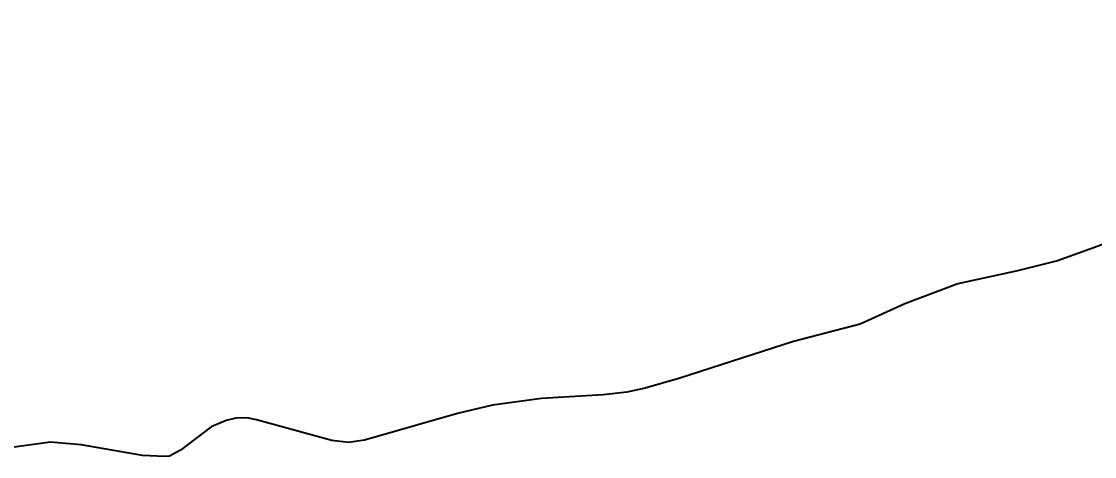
# Model space of a CAD drawing. Header units: inches. Extents: x 653559 to 669309, y 7245317 to 7256454.
# Drawn here: x 657896 to 658572, y 7253795 to 7254069 of the extents above; entities that cross this region are included whole.
import ezdxf

# ---------------------------------------------------------------- set-up
doc = ezdxf.new("R2010")
doc.units = ezdxf.units.IN
doc.header["$MEASUREMENT"] = 0
for name, color, linetype in [('Cauce', 5, 'Continuous'), ('Perimetral', 190, 'Continuous'), ('Referencias', 7, 'Continuous')]:
    doc.layers.add(name, color=color, linetype=linetype)
doc.styles.add('ROMANS', font='romans.shx', dxfattribs={"height": 150})

msp = doc.modelspace()

# ---------------------------------------------------------------- linework, layer by layer
at = {"layer": 'Cauce', "color": 160}
msp.add_polyline3d([(658622.97, 7253944.63, 0), (658549.2, 7253917.9, 0), (658524.01, 7253911.69, 0), (658486.42, 7253903.54, 0), (658453.04, 7253890.84, 0), (658424.88, 7253877.98, 0), (658382.88, 7253867.06, 0), (658311.16, 7253843.96, 0), (658289.33, 7253837.76, 0), (658277.9, 7253835.31, 0), (658262.96, 7253833.49, 0), (658224.04, 7253831.26, 0), (658193.25, 7253826.98, 0), (658171.12, 7253821.86, 0), (658112.62, 7253805.02, 0), (658102.48, 7253803.54, 0), (658091.96, 7253804.82, 0), (658044.56, 7253817.82, 0), (658038.48, 7253818.98, 0), (658031.54, 7253818.78, 0), (658025.36, 7253817.37, 0), (658016.02, 7253813.29, 0), (657996.6, 7253798.71, 0), (657989.68, 7253794.94, 0), (657986.49, 7253794.65, 0), (657972.63, 7253795.4, 0), (657934, 7253802.06, 0), (657914.73, 7253803.65, 0), (657873.16, 7253797.95, 0)], dxfattribs=at)
at = {"layer": 'Perimetral', "color": 200}
msp.add_polyline3d([(658622.97, 7253944.63, 0), (658549.2, 7253917.9, 0), (658524.01, 7253911.69, 0), (658486.42, 7253903.54, 0), (658453.04, 7253890.84, 0), (658424.88, 7253877.98, 0), (658382.88, 7253867.06, 0), (658311.16, 7253843.96, 0), (658289.33, 7253837.76, 0), (658277.9, 7253835.31, 0), (658262.96, 7253833.49, 0), (658224.04, 7253831.26, 0), (658193.25, 7253826.98, 0), (658171.12, 7253821.86, 0), (658112.62, 7253805.02, 0), (658102.48, 7253803.54, 0), (658091.96, 7253804.82, 0), (658044.56, 7253817.82, 0), (658038.48, 7253818.98, 0), (658031.54, 7253818.78, 0), (658025.36, 7253817.37, 0), (658016.02, 7253813.29, 0), (657996.6, 7253798.71, 0), (657989.68, 7253794.94, 0), (657986.49, 7253794.65, 0), (657972.63, 7253795.4, 0), (657934, 7253802.06, 0), (657914.73, 7253803.65, 0), (657873.16, 7253797.95, 0)], dxfattribs=at)

# ---------------------------------------------------------------- texts
at = {"layer": 'Referencias', "linetype": 'Continuous', "transparency": 33554613, "style": 'ROMANS'}
msp.add_text('AgroSilos Santa Calatilina SA', height=150, rotation=5.64469, dxfattribs=at).set_placement((655450.1, 7253919.05))

doc.saveas('drawing.dxf')
